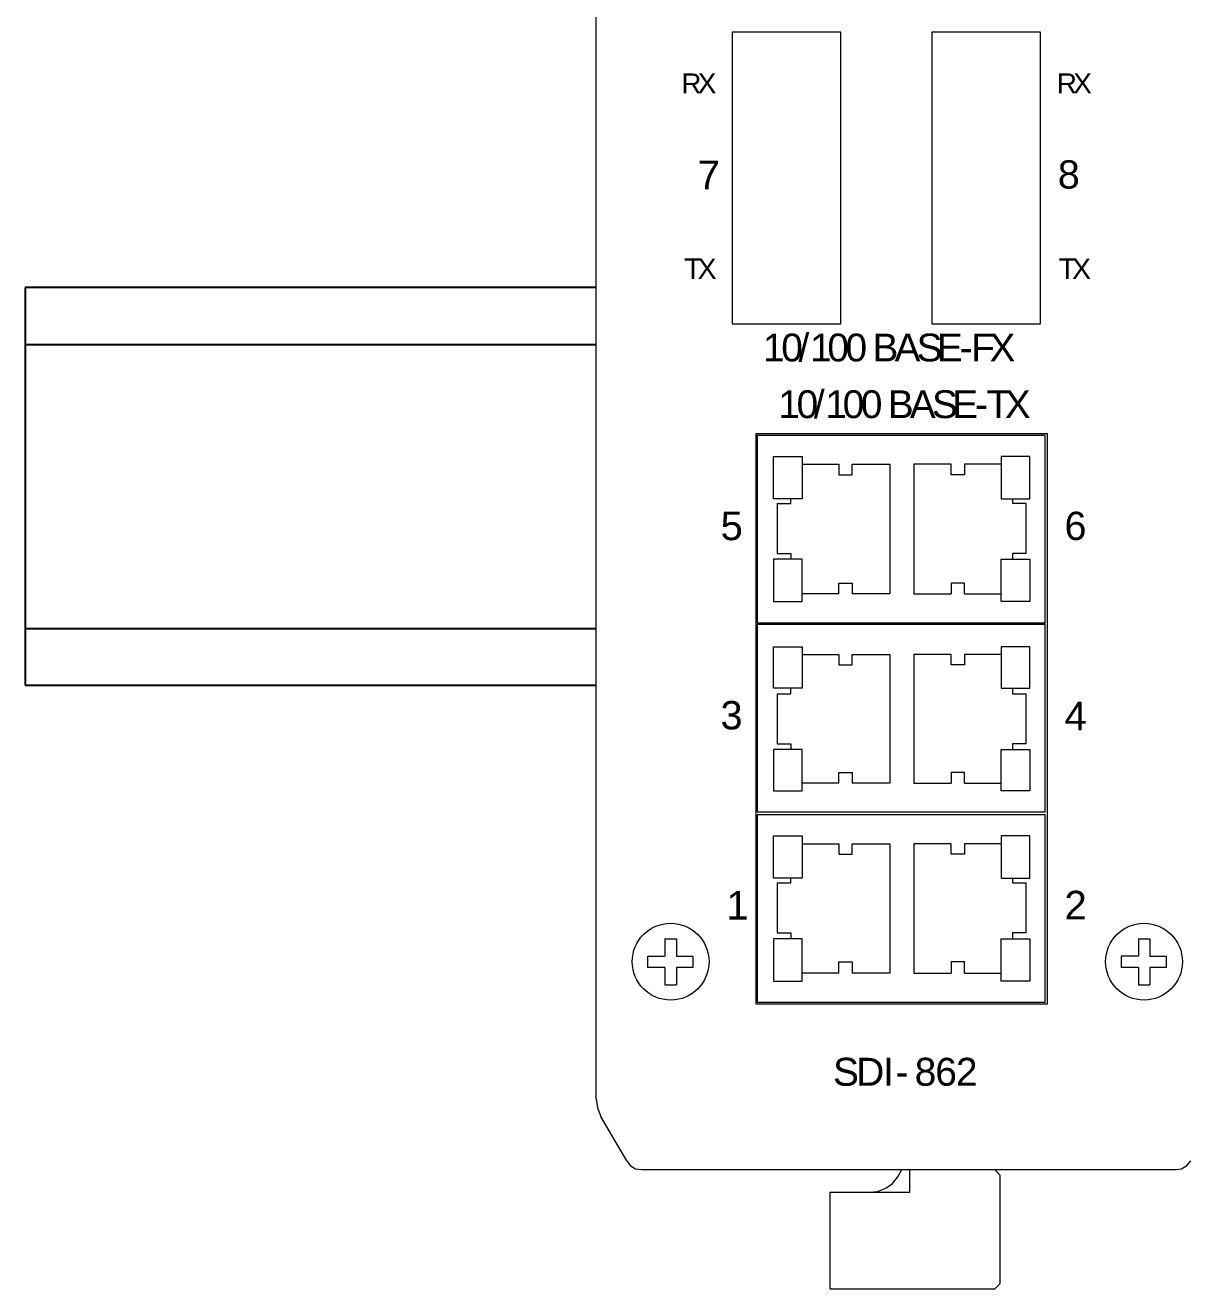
# Model space of a CAD drawing. Header units: millimetres. Extents: x 1359 to 3577, y 1336 to 3557.
# Drawn here: x 3006.6 to 3109.2, y 3178.4 to 3289.7 of the extents above; entities that cross this region are included whole.
import ezdxf

# ---------------------------------------------------------------- set-up
doc = ezdxf.new("R2010")
doc.units = ezdxf.units.MM
doc.layers.add('000-PI-Oprema', color=30, linetype='Continuous', lineweight=5)
doc.styles.add('Arial$001H0', font='arial.ttf')

msp = doc.modelspace()

# ---------------------------------------------------------------- linework, layer by layer
for p, q in [((3056.83, 3266.56), (3006.57, 3266.56)), ((3006.57, 3266.56), (3006.57, 3231.56)), ((3006.57, 3261.56), (3056.83, 3261.56)), ((3006.57, 3236.56), (3056.83, 3236.56)), ((3006.57, 3231.56), (3056.83, 3231.56))]:
    msp.add_line(p, q)
at = {"layer": '000-PI-Oprema', "color": 0, "linetype": 'ByBlock', "lineweight": 0}
for p, q in [((3056.83, 3195.14), (3056.83, 3302.67)), ((3056.83, 3195.14), (3056.83, 3302.67)), ((3056.83, 3195.14), (3056.83, 3302.67)), ((3074.98, 3251.01), (3078.2, 3251.01)), ((3074.98, 3251.01), (3078.2, 3251.01)), ((3079.38, 3251.01), (3082.68, 3251.01)), ((3079.38, 3251.01), (3082.68, 3251.01)), ((3082.68, 3251.01), (3082.68, 3239.6)), ((3082.68, 3251.01), (3082.68, 3239.6)), ((3088.09, 3251.01), (3084.79, 3251.01)), ((3084.79, 3251.01), (3084.79, 3239.6)), ((3088.09, 3251.01), (3084.79, 3251.01)), ((3084.79, 3251.01), (3084.79, 3239.6)), ((3092.49, 3251.01), (3089.27, 3251.01)), ((3092.49, 3251.01), (3089.27, 3251.01)), ((3093.5, 3247.97), (3093.5, 3247.55)), ((3093.5, 3247.97), (3093.5, 3247.55)), ((3094.68, 3247.55), (3093.5, 3247.55)), ((3094.68, 3247.55), (3093.5, 3247.55)), ((3094.68, 3243.15), (3094.68, 3247.55)), ((3094.68, 3243.15), (3094.68, 3247.55)), ((3073.97, 3243.15), (3073.97, 3242.64)), ((3073.97, 3243.15), (3073.97, 3242.64)), ((3093.5, 3243.15), (3093.5, 3242.64)), ((3094.68, 3243.15), (3093.5, 3243.15)), ((3093.5, 3243.15), (3093.5, 3242.64)), ((3094.68, 3243.15), (3093.5, 3243.15)), ((3078.2, 3239.6), (3074.98, 3239.6)), ((3078.2, 3239.6), (3074.98, 3239.6)), ((3082.68, 3239.6), (3079.38, 3239.6)), ((3082.68, 3239.6), (3079.38, 3239.6)), ((3084.79, 3239.6), (3088.09, 3239.6)), ((3084.79, 3239.6), (3088.09, 3239.6)), ((3089.27, 3239.6), (3092.49, 3239.6)), ((3089.27, 3239.6), (3092.49, 3239.6)), ((3074.98, 3234.27), (3078.2, 3234.27)), ((3074.98, 3234.27), (3078.2, 3234.27)), ((3079.38, 3234.27), (3082.68, 3234.27)), ((3079.38, 3234.27), (3082.68, 3234.27)), ((3082.68, 3234.27), (3082.68, 3222.94)), ((3082.68, 3234.27), (3082.68, 3222.94)), ((3088.09, 3234.27), (3084.79, 3234.27)), ((3084.79, 3234.27), (3084.79, 3222.94)), ((3088.09, 3234.27), (3084.79, 3234.27)), ((3084.79, 3234.27), (3084.79, 3222.94)), ((3092.49, 3234.27), (3089.27, 3234.27)), ((3092.49, 3234.27), (3089.27, 3234.27)), ((3094.68, 3226.41), (3094.68, 3230.8)), ((3094.68, 3226.41), (3094.68, 3230.8)), ((3073.97, 3226.41), (3073.97, 3225.9)), ((3073.97, 3226.41), (3073.97, 3225.9)), ((3093.5, 3226.41), (3093.5, 3225.9)), ((3094.68, 3226.41), (3093.5, 3226.41)), ((3093.5, 3226.41), (3093.5, 3225.9)), ((3094.68, 3226.41), (3093.5, 3226.41)), ((3078.2, 3222.94), (3074.98, 3222.94)), ((3078.2, 3222.94), (3074.98, 3222.94)), ((3082.68, 3222.94), (3079.38, 3222.94)), ((3082.68, 3222.94), (3079.38, 3222.94)), ((3084.79, 3222.94), (3088.09, 3222.94)), ((3084.79, 3222.94), (3088.09, 3222.94)), ((3089.27, 3222.94), (3092.49, 3222.94)), ((3089.27, 3222.94), (3092.49, 3222.94)), ((3074.98, 3217.61), (3078.2, 3217.61)), ((3074.98, 3217.61), (3078.2, 3217.61)), ((3079.38, 3217.61), (3082.68, 3217.61)), ((3079.38, 3217.61), (3082.68, 3217.61)), ((3082.68, 3217.61), (3082.68, 3206.2)), ((3082.68, 3217.61), (3082.68, 3206.2)), ((3084.79, 3217.61), (3084.79, 3206.2)), ((3088.09, 3217.61), (3084.79, 3217.61)), ((3084.79, 3217.61), (3084.79, 3206.2)), ((3088.09, 3217.61), (3084.79, 3217.61)), ((3092.49, 3217.61), (3089.27, 3217.61)), ((3092.49, 3217.61), (3089.27, 3217.61)), ((3094.68, 3209.75), (3094.68, 3214.15)), ((3094.68, 3209.75), (3094.68, 3214.15)), ((3062.89, 3209.24), (3062.89, 3207.72)), ((3062.89, 3209.24), (3062.89, 3207.72)), ((3073.97, 3209.75), (3073.97, 3209.24)), ((3073.97, 3209.75), (3073.97, 3209.24)), ((3093.5, 3209.75), (3093.5, 3209.24)), ((3094.68, 3209.75), (3093.5, 3209.75)), ((3093.5, 3209.75), (3093.5, 3209.24)), ((3094.68, 3209.75), (3093.5, 3209.75)), ((3104.58, 3209.24), (3104.58, 3207.72)), ((3104.58, 3209.24), (3104.58, 3207.72)), ((3065.34, 3207.72), (3065.34, 3206.71)), ((3065.34, 3207.72), (3065.34, 3206.7)), ((3104.58, 3207.72), (3103.06, 3207.72)), ((3103.06, 3207.72), (3103.06, 3206.71)), ((3104.58, 3207.72), (3103.06, 3207.72)), ((3103.06, 3207.72), (3103.06, 3206.71)), ((3107.03, 3207.72), (3107.03, 3206.71)), ((3107.03, 3207.72), (3107.03, 3206.7)), ((3062.89, 3206.71), (3061.37, 3206.71)), ((3062.89, 3206.71), (3061.37, 3206.71)), ((3062.89, 3206.71), (3062.89, 3205.18)), ((3062.89, 3206.71), (3062.89, 3205.18)), ((3063.91, 3206.71), (3063.91, 3205.18)), ((3065.34, 3206.71), (3063.91, 3206.71)), ((3063.91, 3206.71), (3063.91, 3205.18)), ((3065.34, 3206.71), (3063.91, 3206.71)), ((3104.58, 3206.71), (3103.06, 3206.71)), ((3104.58, 3206.71), (3103.06, 3206.71)), ((3104.58, 3206.71), (3104.58, 3205.18)), ((3104.58, 3206.71), (3104.58, 3205.18)), ((3105.59, 3206.71), (3105.59, 3205.18)), ((3107.03, 3206.71), (3105.59, 3206.71)), ((3105.59, 3206.71), (3105.59, 3205.18)), ((3107.03, 3206.71), (3105.59, 3206.71)), ((3078.2, 3206.2), (3074.98, 3206.2)), ((3078.2, 3206.2), (3074.98, 3206.2)), ((3082.68, 3206.2), (3079.38, 3206.2)), ((3082.68, 3206.2), (3079.38, 3206.2)), ((3084.79, 3206.2), (3088.09, 3206.2)), ((3084.79, 3206.2), (3088.09, 3206.2)), ((3089.27, 3206.2), (3092.49, 3206.2)), ((3089.27, 3206.2), (3092.49, 3206.2)), ((3062.89, 3205.18), (3063.91, 3205.18)), ((3062.89, 3205.18), (3063.91, 3205.18)), ((3104.58, 3205.18), (3105.59, 3205.18)), ((3104.58, 3205.18), (3105.59, 3205.18)), ((3056.83, 3195.14), (3056.95, 3194.37)), ((3056.83, 3195.14), (3056.95, 3194.37)), ((3056.83, 3195.14), (3056.95, 3194.37)), ((3056.95, 3194.37), (3057.25, 3193.6)), ((3056.95, 3194.37), (3057.25, 3193.6)), ((3056.95, 3194.37), (3057.25, 3193.6)), ((3059.55, 3189.7), (3057.25, 3193.6)), ((3059.55, 3189.7), (3057.25, 3193.6)), ((3059.55, 3189.7), (3057.25, 3193.6)), ((3059.55, 3189.7), (3059.84, 3189.29)), ((3059.55, 3189.7), (3059.84, 3189.29)), ((3059.55, 3189.7), (3059.84, 3189.29)), ((3059.84, 3189.29), (3060.31, 3189)), ((3059.84, 3189.29), (3060.31, 3189)), ((3059.84, 3189.29), (3060.31, 3189)), ((3060.32, 3189), (3060.85, 3188.94)), ((3060.32, 3189), (3060.85, 3188.94)), ((3060.32, 3189), (3060.85, 3188.94)), ((3060.85, 3188.94), (3107.89, 3188.94)), ((3060.85, 3188.94), (3107.89, 3188.94)), ((3060.85, 3188.94), (3107.89, 3188.94)), ((3083.39, 3188.29), (3083.75, 3188.94)), ((3083.39, 3188.29), (3083.75, 3188.94)), ((3083.39, 3188.29), (3083.75, 3188.94)), ((3084.46, 3186.93), (3084.46, 3188.94)), ((3084.46, 3186.93), (3084.46, 3188.94)), ((3084.46, 3186.93), (3084.46, 3188.94)), ((3092.42, 3188.41), (3091.95, 3188.94)), ((3092.42, 3188.41), (3091.95, 3188.94)), ((3092.42, 3188.41), (3091.95, 3188.94)), ((3107.89, 3188.94), (3108.36, 3189)), ((3107.89, 3188.94), (3108.36, 3189)), ((3107.89, 3188.94), (3108.36, 3189)), ((3108.36, 3189), (3108.83, 3189.29)), ((3108.36, 3189), (3108.83, 3189.29)), ((3108.36, 3189), (3108.83, 3189.29)), ((3108.83, 3189.29), (3109.18, 3189.7)), ((3108.83, 3189.29), (3109.18, 3189.7)), ((3108.83, 3189.29), (3109.18, 3189.7)), ((3082.33, 3187.29), (3082.92, 3187.7)), ((3082.33, 3187.28), (3082.92, 3187.7)), ((3082.33, 3187.28), (3082.92, 3187.7)), ((3082.92, 3187.7), (3083.39, 3188.29)), ((3082.92, 3187.7), (3083.39, 3188.29)), ((3082.92, 3187.7), (3083.39, 3188.29)), ((3092.42, 3178.9), (3092.42, 3188.41)), ((3092.42, 3178.9), (3092.42, 3188.41)), ((3092.42, 3178.9), (3092.42, 3188.41)), ((3077.43, 3178.43), (3077.43, 3186.93)), ((3077.43, 3186.93), (3084.46, 3186.93)), ((3077.43, 3178.43), (3077.43, 3186.93)), ((3077.43, 3186.93), (3084.46, 3186.93)), ((3077.43, 3178.43), (3077.43, 3186.93)), ((3077.43, 3186.93), (3084.46, 3186.93)), ((3080.91, 3186.93), (3081.62, 3186.99)), ((3080.91, 3186.93), (3081.62, 3186.99)), ((3080.91, 3186.93), (3081.62, 3186.99)), ((3081.62, 3186.99), (3082.33, 3187.29)), ((3081.62, 3186.99), (3082.33, 3187.29)), ((3081.62, 3186.99), (3082.33, 3187.29)), ((3092.42, 3178.9), (3091.95, 3178.43)), ((3092.42, 3178.9), (3091.95, 3178.43)), ((3092.42, 3178.9), (3091.95, 3178.43)), ((3077.43, 3178.43), (3091.95, 3178.43)), ((3077.43, 3178.43), (3091.95, 3178.43)), ((3077.43, 3178.43), (3091.95, 3178.43))]:
    msp.add_line(p, q, dxfattribs=at)
for points in [[(3068.81, 3263.36), (3078.37, 3263.36), (3078.37, 3289.06), (3068.81, 3289.06)], [(3068.81, 3263.36), (3078.37, 3263.36), (3078.37, 3289.06), (3068.81, 3289.06)], [(3086.4, 3263.36), (3095.95, 3263.36), (3095.95, 3289.06), (3086.4, 3289.06)], [(3086.4, 3263.36), (3095.95, 3263.36), (3095.95, 3289.06), (3086.4, 3289.06)], [(3070.92, 3253.72), (3096.54, 3253.72), (3096.54, 3203.49), (3070.92, 3203.49)], [(3070.92, 3253.72), (3096.54, 3253.72), (3096.54, 3203.49), (3070.92, 3203.49)], [(3096.38, 3253.55), (3071.01, 3253.55), (3071.01, 3237.06), (3096.38, 3237.06)], [(3096.38, 3253.55), (3071.01, 3253.55), (3071.01, 3237.06), (3096.38, 3237.06)], [(3072.45, 3251.69), (3074.98, 3251.69), (3074.98, 3247.97), (3072.45, 3247.97)], [(3072.45, 3251.69), (3074.98, 3251.69), (3074.98, 3247.97), (3072.45, 3247.97)], [(3095.02, 3251.69), (3092.49, 3251.69), (3092.49, 3247.97), (3095.02, 3247.97)], [(3095.02, 3251.69), (3092.49, 3251.69), (3092.49, 3247.97), (3095.02, 3247.97)], [(3072.45, 3238.92), (3074.98, 3238.92), (3074.98, 3242.64), (3072.45, 3242.64)], [(3072.45, 3238.92), (3074.98, 3238.92), (3074.98, 3242.64), (3072.45, 3242.64)], [(3095.02, 3238.92), (3092.49, 3238.92), (3092.49, 3242.64), (3095.02, 3242.64)], [(3095.02, 3238.92), (3092.49, 3238.92), (3092.49, 3242.64), (3095.02, 3242.64)], [(3096.38, 3236.89), (3071.01, 3236.89), (3071.01, 3220.4), (3096.38, 3220.4)], [(3096.38, 3236.89), (3071.01, 3236.89), (3071.01, 3220.4), (3096.38, 3220.4)], [(3072.45, 3234.95), (3074.98, 3234.95), (3074.98, 3231.31), (3072.45, 3231.31)], [(3072.45, 3234.95), (3074.98, 3234.95), (3074.98, 3231.31), (3072.45, 3231.31)], [(3095.02, 3234.95), (3092.49, 3234.95), (3092.49, 3231.31), (3095.02, 3231.31)], [(3095.02, 3234.95), (3092.49, 3234.95), (3092.49, 3231.31), (3095.02, 3231.31)], [(3072.45, 3222.26), (3074.98, 3222.26), (3074.98, 3225.9), (3072.45, 3225.9)], [(3072.45, 3222.26), (3074.98, 3222.26), (3074.98, 3225.9), (3072.45, 3225.9)], [(3095.02, 3222.26), (3092.49, 3222.26), (3092.49, 3225.9), (3095.02, 3225.9)], [(3095.02, 3222.26), (3092.49, 3222.26), (3092.49, 3225.9), (3095.02, 3225.9)], [(3096.38, 3220.15), (3071.01, 3220.15), (3071.01, 3203.66), (3096.38, 3203.66)], [(3096.38, 3220.15), (3071.01, 3220.15), (3071.01, 3203.66), (3096.38, 3203.66)], [(3072.45, 3218.29), (3074.98, 3218.29), (3074.98, 3214.57), (3072.45, 3214.57)], [(3072.45, 3218.29), (3074.98, 3218.29), (3074.98, 3214.57), (3072.45, 3214.57)], [(3095.02, 3218.29), (3092.49, 3218.29), (3092.49, 3214.57), (3095.02, 3214.57)], [(3095.02, 3218.29), (3092.49, 3218.29), (3092.49, 3214.57), (3095.02, 3214.57)], [(3072.45, 3205.52), (3074.98, 3205.52), (3074.98, 3209.24), (3072.45, 3209.24)], [(3072.45, 3205.52), (3074.98, 3205.52), (3074.98, 3209.24), (3072.45, 3209.24)], [(3095.02, 3205.52), (3092.49, 3205.52), (3092.49, 3209.24), (3095.02, 3209.24)], [(3095.02, 3205.52), (3092.49, 3205.52), (3092.49, 3209.24), (3095.02, 3209.24)]]:
    msp.add_lwpolyline(points, close=True, dxfattribs=at)
for points in [[(3078.2, 3251.01), (3078.2, 3250.08), (3079.38, 3250.08), (3079.38, 3251.01)], [(3078.2, 3251.01), (3078.2, 3250.08), (3079.38, 3250.08), (3079.38, 3251.01)], [(3089.27, 3251.01), (3089.27, 3250.08), (3088.09, 3250.08), (3088.09, 3251.01)], [(3089.27, 3251.01), (3089.27, 3250.08), (3088.09, 3250.08), (3088.09, 3251.01)], [(3072.78, 3247.55), (3073.97, 3247.55), (3073.97, 3247.97)], [(3072.78, 3247.55), (3073.97, 3247.55), (3073.97, 3247.97)], [(3072.78, 3247.55), (3072.78, 3243.15), (3073.97, 3243.15)], [(3072.78, 3247.55), (3072.78, 3243.15), (3073.97, 3243.15)], [(3078.2, 3239.6), (3078.2, 3240.53), (3079.38, 3240.53), (3079.38, 3239.6)], [(3078.2, 3239.6), (3078.2, 3240.53), (3079.38, 3240.53), (3079.38, 3239.6)], [(3089.27, 3239.6), (3089.27, 3240.53), (3088.09, 3240.53), (3088.09, 3239.6)], [(3089.27, 3239.6), (3089.27, 3240.53), (3088.09, 3240.53), (3088.09, 3239.6)], [(3078.2, 3234.27), (3078.2, 3233.34), (3079.38, 3233.34), (3079.38, 3234.27)], [(3078.2, 3234.27), (3078.2, 3233.34), (3079.38, 3233.34), (3079.38, 3234.27)], [(3089.27, 3234.27), (3089.27, 3233.34), (3088.09, 3233.34), (3088.09, 3234.27)], [(3089.27, 3234.27), (3089.27, 3233.34), (3088.09, 3233.34), (3088.09, 3234.27)], [(3072.78, 3230.8), (3073.97, 3230.8), (3073.97, 3231.31)], [(3072.78, 3230.8), (3073.97, 3230.8), (3073.97, 3231.31)], [(3093.5, 3231.31), (3093.5, 3230.8), (3094.68, 3230.8)], [(3093.5, 3231.31), (3093.5, 3230.8), (3094.68, 3230.8)], [(3072.78, 3230.8), (3072.78, 3226.41), (3073.97, 3226.41)], [(3072.78, 3230.8), (3072.78, 3226.41), (3073.97, 3226.41)], [(3078.2, 3222.94), (3078.2, 3223.87), (3079.38, 3223.87), (3079.38, 3222.94)], [(3078.2, 3222.94), (3078.2, 3223.87), (3079.38, 3223.87), (3079.38, 3222.94)], [(3089.27, 3222.94), (3089.27, 3223.87), (3088.09, 3223.87), (3088.09, 3222.94)], [(3089.27, 3222.94), (3089.27, 3223.87), (3088.09, 3223.87), (3088.09, 3222.94)], [(3078.2, 3217.61), (3078.2, 3216.68), (3079.38, 3216.68), (3079.38, 3217.61)], [(3078.2, 3217.61), (3078.2, 3216.68), (3079.38, 3216.68), (3079.38, 3217.61)], [(3089.27, 3217.61), (3089.27, 3216.68), (3088.09, 3216.68), (3088.09, 3217.61)], [(3089.27, 3217.61), (3089.27, 3216.68), (3088.09, 3216.68), (3088.09, 3217.61)], [(3072.78, 3214.15), (3073.97, 3214.15), (3073.97, 3214.57)], [(3072.78, 3214.15), (3073.97, 3214.15), (3073.97, 3214.57)], [(3093.5, 3214.57), (3093.5, 3214.15), (3094.68, 3214.15)], [(3093.5, 3214.57), (3093.5, 3214.15), (3094.68, 3214.15)], [(3072.78, 3214.15), (3072.78, 3209.75), (3073.97, 3209.75)], [(3072.78, 3214.15), (3072.78, 3209.75), (3073.97, 3209.75)], [(3062.89, 3209.24), (3063.91, 3209.24), (3063.91, 3207.72), (3065.34, 3207.72)], [(3062.89, 3209.24), (3063.91, 3209.24), (3063.91, 3207.72), (3065.34, 3207.72)], [(3104.58, 3209.24), (3105.59, 3209.24), (3105.59, 3207.72), (3107.03, 3207.72)], [(3104.58, 3209.24), (3105.59, 3209.24), (3105.59, 3207.72), (3107.03, 3207.72)], [(3061.37, 3206.71), (3061.37, 3207.72), (3062.89, 3207.72)], [(3061.37, 3206.71), (3061.37, 3207.72), (3062.89, 3207.72)], [(3078.2, 3206.2), (3078.2, 3207.21), (3079.38, 3207.21), (3079.38, 3206.2)], [(3078.2, 3206.2), (3078.2, 3207.21), (3079.38, 3207.21), (3079.38, 3206.2)], [(3089.27, 3206.2), (3089.27, 3207.21), (3088.09, 3207.21), (3088.09, 3206.2)], [(3089.27, 3206.2), (3089.27, 3207.21), (3088.09, 3207.21), (3088.09, 3206.2)]]:
    msp.add_lwpolyline(points, dxfattribs=at)
at = {"layer": '000-PI-Oprema', "color": 0, "linetype": 'ByBlock', "lineweight": 0, "ltscale": 0.25}
for centre in [(3063.39, 3207.22), (3063.39, 3207.22), (3105.07, 3207.22), (3105.07, 3207.22)]:
    msp.add_circle(centre, 3.38, dxfattribs=at)

# ---------------------------------------------------------------- texts
at = {"layer": '000-PI-Oprema', "color": 0, "linetype": 'ByBlock', "lineweight": 0, "style": 'Arial$001H0'}
for s, height, p in [('R', 1.76, (3064.33, 3283.65)), ('R', 1.76, (3064.33, 3283.65)), ('X', 1.78, (3065.77, 3283.65)), ('X', 1.78, (3065.77, 3283.65)), ('R', 1.76, (3097.39, 3283.65)), ('R', 1.76, (3097.39, 3283.65)), ('X', 1.78, (3098.83, 3283.65)), ('X', 1.78, (3098.83, 3283.65)), ('7', 2.54, (3065.77, 3275.2)), ('7', 2.54, (3065.77, 3275.2)), ('8', 2.49, (3097.48, 3275.28)), ('8', 2.49, (3097.48, 3275.28)), ('T', 1.81, (3064.58, 3267.33)), ('T', 1.81, (3064.58, 3267.33)), ('X', 1.78, (3065.77, 3267.33)), ('X', 1.78, (3065.77, 3267.33)), ('T', 1.81, (3097.56, 3267.33)), ('T', 1.81, (3097.56, 3267.33)), ('X', 1.78, (3098.74, 3267.33)), ('X', 1.78, (3098.74, 3267.33)), ('1', 2.45, (3071.52, 3260.06)), ('1', 2.45, (3071.52, 3260.06)), ('0', 2.45, (3073.13, 3260.06)), ('0', 2.45, (3073.13, 3260.06)), ('/', 2.45, (3074.65, 3260.06)), ('/', 2.45, (3074.65, 3260.06)), ('1', 2.45, (3075.67, 3260.06)), ('1', 2.45, (3075.67, 3260.06)), ('0', 2.45, (3077.19, 3260.06)), ('0', 2.45, (3077.19, 3260.06)), ('0', 2.45, (3078.79, 3260.06)), ('0', 2.45, (3078.79, 3260.06)), ('B', 2.45, (3081.16, 3260.06)), ('B', 2.45, (3081.16, 3260.06)), ('A', 2.45, (3083.11, 3260.06)), ('A', 2.45, (3083.11, 3260.06)), ('S', 2.45, (3085.05, 3260.06)), ('S', 2.45, (3085.05, 3260.06)), ('E', 2.45, (3086.83, 3260.06)), ('E', 2.45, (3086.83, 3260.06)), ('F', 2.45, (3089.86, 3260.06)), ('F', 2.45, (3089.86, 3260.06)), ('X', 2.45, (3091.47, 3260.06)), ('X', 2.45, (3091.47, 3260.06)), ('-', 2.45, (3088.84, 3260.06)), ('-', 2.45, (3088.84, 3260.06)), ('1', 2.45, (3072.87, 3255.07)), ('1', 2.45, (3072.87, 3255.07)), ('0', 2.45, (3074.48, 3255.07)), ('0', 2.45, (3074.48, 3255.07)), ('/', 2.45, (3076, 3255.07)), ('/', 2.45, (3076, 3255.07)), ('1', 2.45, (3077.02, 3255.07)), ('1', 2.45, (3077.02, 3255.07)), ('0', 2.45, (3078.54, 3255.07)), ('0', 2.45, (3078.54, 3255.07)), ('0', 2.45, (3080.14, 3255.07)), ('0', 2.45, (3080.14, 3255.07)), ('B', 2.45, (3082.51, 3255.07)), ('B', 2.45, (3082.51, 3255.07)), ('A', 2.45, (3084.45, 3255.07)), ('A', 2.45, (3084.45, 3255.07)), ('S', 2.45, (3086.4, 3255.07)), ('S', 2.45, (3086.4, 3255.07)), ('E', 2.45, (3088.18, 3255.07)), ('E', 2.45, (3088.18, 3255.07)), ('T', 2.45, (3091.21, 3255.07)), ('T', 2.45, (3091.21, 3255.07)), ('X', 2.45, (3092.81, 3255.07)), ('X', 2.45, (3092.81, 3255.07)), ('-', 2.45, (3090.19, 3255.07)), ('-', 2.45, (3090.19, 3255.07)), ('5', 2.52, (3067.79, 3244.33)), ('5', 2.52, (3067.79, 3244.33)), ('6', 2.49, (3098.07, 3244.34)), ('6', 2.49, (3098.07, 3244.34)), ('3', 2.49, (3067.79, 3227.68)), ('3', 2.49, (3067.79, 3227.67)), ('4', 2.52, (3098.07, 3227.59)), ('4', 2.52, (3098.07, 3227.59)), ('1', 2.52, (3068.3, 3210.93)), ('1', 2.52, (3068.3, 3210.93)), ('2', 2.52, (3098.07, 3210.94)), ('2', 2.52, (3098.07, 3210.94)), ('S', 2.45, (3077.69, 3196.31)), ('S', 2.45, (3077.69, 3196.3)), ('D', 2.45, (3079.73, 3196.31)), ('D', 2.45, (3079.73, 3196.3)), ('I', 2.45, (3082.09, 3196.31)), ('I', 2.45, (3082.09, 3196.3)), ('8', 2.45, (3084.88, 3196.31)), ('8', 2.45, (3084.88, 3196.3)), ('6', 2.45, (3086.69, 3196.31)), ('6', 2.45, (3086.69, 3196.3)), ('2', 2.45, (3088.51, 3196.31)), ('2', 2.45, (3088.51, 3196.3)), ('-', 2.45, (3083.19, 3196.31)), ('-', 2.45, (3083.19, 3196.3))]:
    msp.add_text(s, height=height, dxfattribs=at).set_placement(p)

doc.saveas('drawing.dxf')
